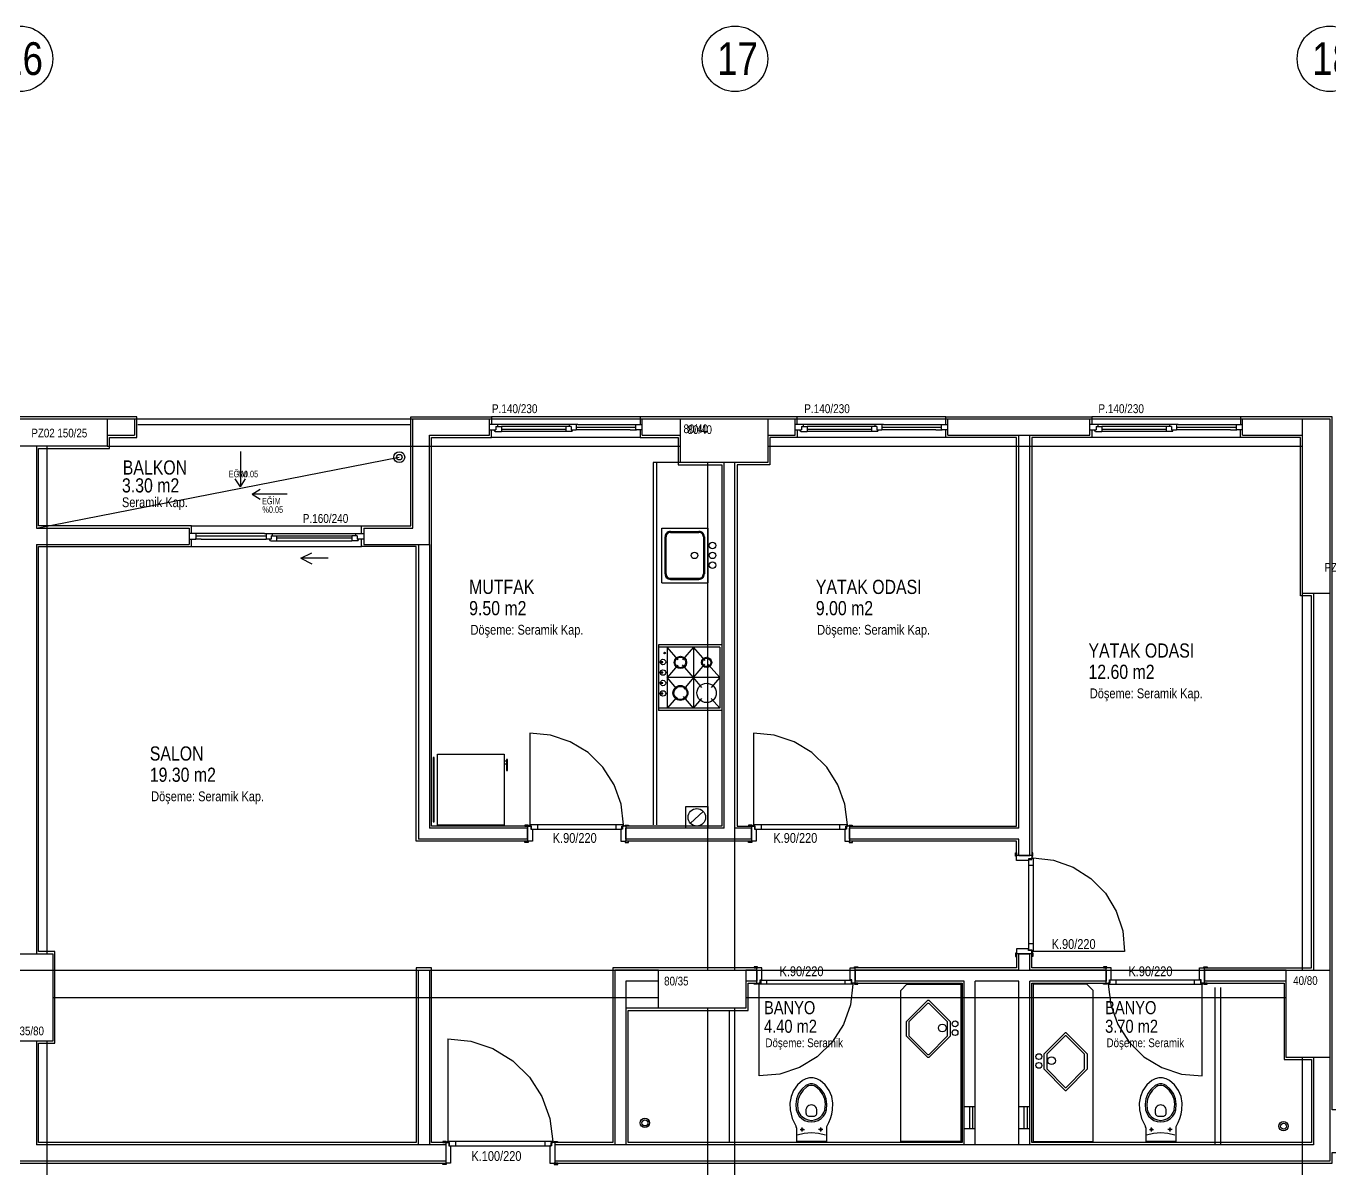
# Model space of a CAD drawing. Header units: centimetres. Extents: x 0 to 12847, y -30 to 2970.
# Drawn here: x 2430.4 to 2729, y 1356.9 to 1618.7 of the extents above; entities that cross this region are included whole.
import ezdxf

# ---------------------------------------------------------------- set-up
doc = ezdxf.new("R2010")
doc.units = ezdxf.units.CM
doc.layers.add('SCOTT-MIMARI', color=8, linetype='CONTINUOUS')
doc.styles.get("Standard").update_dxf_attribs({"font": 'arial.ttf', "width": 0.8})

msp = doc.modelspace()

# ---------------------------------------------------------------- linework, layer by layer
at = {"layer": 'SCOTT-MIMARI'}
for p, q in [((2538.42, 1527.47), (2536.55, 1527.47)), ((2536.55, 1526.22), (2538.05, 1526.22)), ((2538.05, 1526.97), (2539.3, 1526.97)), ((2538.05, 1526.97), (2538.05, 1526.22)), ((2538.42, 1527.47), (2538.42, 1526.97)), ((2554.05, 1526.97), (2539.3, 1526.97)), ((2539.3, 1526.97), (2539.3, 1525.84)), ((2539.3, 1526.4), (2554.05, 1526.4)), ((2555.3, 1526.97), (2554.05, 1526.97)), ((2554.05, 1526.97), (2554.05, 1525.84)), ((2556.8, 1527.47), (2554.92, 1527.47)), ((2554.92, 1526.97), (2554.92, 1527.47)), ((2555.3, 1526.97), (2555.3, 1526.22)), ((2555.3, 1526.22), (2556.42, 1526.22)), ((2556.42, 1527.47), (2556.42, 1526.22)), ((2556.42, 1526.84), (2570.05, 1526.84)), ((2568.8, 1526.22), (2556.42, 1526.22)), ((2556.8, 1527.47), (2571.55, 1527.47)), ((2568.8, 1526.22), (2570.21, 1526.22)), ((2570.05, 1527.47), (2570.05, 1526.22)), ((2571.55, 1526.22), (2570.05, 1526.22)), ((2608.42, 1527.47), (2606.55, 1527.47)), ((2606.55, 1526.22), (2608.05, 1526.22)), ((2608.05, 1526.97), (2609.3, 1526.97)), ((2608.05, 1526.97), (2608.05, 1526.22)), ((2608.42, 1527.47), (2608.42, 1526.97)), ((2624.05, 1526.97), (2609.3, 1526.97)), ((2609.3, 1526.97), (2609.3, 1525.84)), ((2609.3, 1526.4), (2624.05, 1526.4)), ((2625.3, 1526.97), (2624.05, 1526.97)), ((2624.05, 1526.97), (2624.05, 1525.84)), ((2626.8, 1527.47), (2624.92, 1527.47)), ((2624.92, 1526.97), (2624.92, 1527.47)), ((2625.3, 1526.97), (2625.3, 1526.22)), ((2625.3, 1526.22), (2626.42, 1526.22)), ((2626.42, 1527.47), (2626.42, 1526.22)), ((2626.42, 1526.84), (2640.05, 1526.84)), ((2638.8, 1526.22), (2626.42, 1526.22)), ((2626.8, 1527.47), (2641.55, 1527.47)), ((2638.8, 1526.22), (2640.21, 1526.22)), ((2640.05, 1527.47), (2640.05, 1526.22)), ((2641.55, 1526.22), (2640.05, 1526.22)), ((2675.92, 1527.47), (2674.05, 1527.47)), ((2674.05, 1526.22), (2675.55, 1526.22)), ((2675.55, 1526.97), (2676.8, 1526.97)), ((2675.55, 1526.97), (2675.55, 1526.22)), ((2675.92, 1527.47), (2675.92, 1526.97)), ((2691.55, 1526.97), (2676.8, 1526.97)), ((2676.8, 1526.97), (2676.8, 1525.84)), ((2676.8, 1526.4), (2691.55, 1526.4)), ((2692.8, 1526.97), (2691.55, 1526.97)), ((2691.55, 1526.97), (2691.55, 1525.84)), ((2694.3, 1527.47), (2692.42, 1527.47)), ((2692.42, 1526.97), (2692.42, 1527.47)), ((2692.8, 1526.97), (2692.8, 1526.22)), ((2692.8, 1526.22), (2693.92, 1526.22)), ((2693.92, 1527.47), (2693.92, 1526.22)), ((2693.92, 1526.84), (2707.55, 1526.84)), ((2706.3, 1526.22), (2693.92, 1526.22)), ((2694.3, 1527.47), (2709.05, 1527.47)), ((2706.3, 1526.22), (2707.71, 1526.22)), ((2707.55, 1527.47), (2707.55, 1526.22)), ((2709.05, 1526.22), (2707.55, 1526.22)), ((2537.89, 1525.84), (2539.3, 1525.84)), ((2554.05, 1525.84), (2539.3, 1525.84)), ((2555.46, 1525.84), (2554.05, 1525.84)), ((2607.89, 1525.84), (2609.3, 1525.84)), ((2624.05, 1525.84), (2609.3, 1525.84)), ((2625.46, 1525.84), (2624.05, 1525.84)), ((2675.39, 1525.84), (2676.8, 1525.84)), ((2691.55, 1525.84), (2676.8, 1525.84)), ((2692.96, 1525.84), (2691.55, 1525.84)), ((2574.05, 1518.72), (2574.05, 1435.72)), ((2485.05, 1502.47), (2467.8, 1502.47)), ((2469.3, 1502.47), (2469.3, 1501.22)), ((2485.05, 1502.47), (2486.92, 1502.47)), ((2485.42, 1502.47), (2485.42, 1501.22)), ((2486.55, 1501.97), (2487.8, 1501.97)), ((2486.55, 1501.97), (2486.55, 1501.22)), ((2486.92, 1501.97), (2486.92, 1502.47)), ((2487.8, 1501.97), (2505.05, 1501.97)), ((2487.8, 1501.97), (2487.8, 1500.84)), ((2506.3, 1501.97), (2505.05, 1501.97)), ((2505.05, 1501.97), (2505.05, 1500.84)), ((2505.92, 1502.47), (2505.92, 1501.97)), ((2505.92, 1502.47), (2507.8, 1502.47)), ((2506.3, 1501.97), (2506.3, 1501.22)), ((2576.05, 1503.72), (2586.55, 1503.72)), ((2576.05, 1491.22), (2576.05, 1503.72)), ((2578.05, 1502.97), (2584.55, 1502.97)), ((2578.05, 1502.72), (2584.55, 1502.72)), ((2586.55, 1503.72), (2586.55, 1491.22)), ((2467.8, 1501.22), (2469.3, 1501.22)), ((2470.55, 1501.22), (2469.14, 1501.22)), ((2485.42, 1501.84), (2469.3, 1501.84)), ((2470.55, 1501.22), (2485.42, 1501.22)), ((2486.55, 1501.22), (2485.42, 1501.22)), ((2486.39, 1500.84), (2487.8, 1500.84)), ((2505.05, 1501.4), (2487.8, 1501.4)), ((2487.8, 1500.84), (2505.05, 1500.84)), ((2506.46, 1500.84), (2505.05, 1500.84)), ((2507.8, 1501.22), (2506.3, 1501.22)), ((2576.8, 1493.22), (2576.8, 1501.72)), ((2577.05, 1493.22), (2577.05, 1501.72)), ((2585.55, 1501.72), (2585.55, 1493.22)), ((2585.8, 1501.72), (2585.8, 1493.22)), ((2576.05, 1491.22), (2586.55, 1491.22)), ((2578.05, 1492.22), (2584.55, 1492.22)), ((2578.05, 1491.97), (2584.55, 1491.97)), ((2589.8, 1476.96), (2575.3, 1476.96)), ((2575.3, 1476.96), (2575.3, 1461.96)), ((2589.3, 1476.46), (2575.3, 1476.46)), ((2579.77, 1473.58), (2577.3, 1476.46)), ((2577.3, 1476.46), (2577.3, 1462.46)), ((2583.3, 1476.46), (2580.79, 1473.54)), ((2585.96, 1473.36), (2583.3, 1476.46)), ((2583.3, 1476.46), (2583.3, 1462.46)), ((2589.3, 1476.46), (2589.3, 1462.46)), ((2589.8, 1476.96), (2589.8, 1461.96)), ((2576.29, 1473.1), (2575.68, 1473.1)), ((2575.68, 1472.97), (2576.29, 1472.97)), ((2576.29, 1472.97), (2576.29, 1473.1)), ((2579.73, 1472.3), (2577.3, 1469.46)), ((2583.3, 1469.46), (2580.79, 1472.39)), ((2583.3, 1469.46), (2585.92, 1472.52)), ((2586.68, 1472.51), (2589.3, 1469.46)), ((2576.29, 1470.71), (2575.68, 1470.71)), ((2575.68, 1470.57), (2576.29, 1470.57)), ((2576.29, 1470.57), (2576.29, 1470.71)), ((2579.5, 1466.89), (2577.3, 1469.46)), ((2589.3, 1469.46), (2577.3, 1469.46)), ((2583.3, 1469.46), (2581.06, 1466.85)), ((2585.22, 1467.22), (2583.3, 1469.46)), ((2589.3, 1469.46), (2587.38, 1467.22)), ((2576.29, 1468.31), (2575.68, 1468.31)), ((2575.68, 1468.18), (2576.29, 1468.18)), ((2576.29, 1468.18), (2576.29, 1468.31)), ((2576.29, 1465.92), (2575.68, 1465.92)), ((2575.68, 1465.78), (2576.29, 1465.78)), ((2576.29, 1465.78), (2576.29, 1465.92)), ((2579.49, 1465.02), (2577.3, 1462.46)), ((2583.3, 1462.46), (2581.02, 1465.12)), ((2583.3, 1462.46), (2585.22, 1464.7)), ((2587.38, 1464.7), (2589.3, 1462.46)), ((2577.3, 1462.46), (2575.3, 1462.46)), ((2589.3, 1462.46), (2577.3, 1462.46)), ((2545.8, 1456.71), (2545.8, 1435.72)), ((2597.05, 1456.71), (2597.05, 1435.72)), ((2524.69, 1451.94), (2539.94, 1451.94)), ((2524.69, 1435.69), (2524.69, 1451.94)), ((2523.69, 1451.19), (2523.69, 1436.44)), ((2523.94, 1451.19), (2523.69, 1451.19)), ((2523.94, 1436.44), (2523.94, 1451.19)), ((2539.94, 1450.44), (2540.44, 1450.44)), ((2539.94, 1449.69), (2540.44, 1449.69)), ((2540.69, 1450.69), (2540.44, 1450.69)), ((2540.44, 1450.69), (2540.44, 1448.19)), ((2540.69, 1448.19), (2540.69, 1450.69)), ((2540.44, 1448.19), (2540.69, 1448.19)), ((2523.69, 1436.44), (2523.94, 1436.44)), ((2539.94, 1435.69), (2524.69, 1435.69)), ((2545.44, 1435.71), (2544.67, 1435.71)), ((2544.67, 1435.71), (2544.67, 1435.47)), ((2544.67, 1435.47), (2545.44, 1435.47)), ((2545.3, 1435.47), (2545.3, 1431.97)), ((2545.3, 1435.47), (2546.05, 1435.47)), ((2545.44, 1435.47), (2545.44, 1435.71)), ((2567.3, 1435.72), (2545.8, 1435.72)), ((2545.8, 1435.47), (2545.8, 1435.72)), ((2546.18, 1435.48), (2545.8, 1435.48)), ((2546.05, 1435.47), (2546.05, 1434.72)), ((2546.05, 1434.72), (2546.42, 1434.72)), ((2546.18, 1434.75), (2546.18, 1435.48)), ((2546.18, 1434.75), (2566.92, 1434.75)), ((2546.42, 1434.72), (2546.42, 1431.97)), ((2547.58, 1435.72), (2547.58, 1434.75)), ((2565.51, 1435.72), (2565.51, 1434.75)), ((2566.67, 1434.72), (2566.67, 1431.97)), ((2567.05, 1434.72), (2566.67, 1434.72)), ((2566.92, 1434.75), (2566.92, 1435.48)), ((2566.92, 1435.48), (2567.3, 1435.48)), ((2567.8, 1435.47), (2567.05, 1435.47)), ((2567.05, 1435.47), (2567.05, 1434.72)), ((2567.3, 1435.47), (2567.3, 1435.72)), ((2567.66, 1435.71), (2568.42, 1435.71)), ((2567.66, 1435.47), (2567.66, 1435.71)), ((2568.42, 1435.47), (2567.66, 1435.47)), ((2567.8, 1435.47), (2567.8, 1431.97)), ((2568.42, 1435.71), (2568.42, 1435.47)), ((2596.69, 1435.71), (2595.92, 1435.71)), ((2595.92, 1435.71), (2595.92, 1435.47)), ((2595.92, 1435.47), (2596.69, 1435.47)), ((2596.55, 1435.47), (2596.55, 1431.97)), ((2596.55, 1435.47), (2597.3, 1435.47)), ((2596.69, 1435.47), (2596.69, 1435.71)), ((2618.55, 1435.72), (2597.05, 1435.72)), ((2597.05, 1435.47), (2597.05, 1435.72)), ((2597.43, 1435.48), (2597.05, 1435.48)), ((2597.3, 1435.47), (2597.3, 1434.72)), ((2597.3, 1434.72), (2597.67, 1434.72)), ((2597.43, 1434.75), (2597.43, 1435.48)), ((2597.43, 1434.75), (2618.17, 1434.75)), ((2597.67, 1434.72), (2597.67, 1431.97)), ((2598.83, 1435.72), (2598.83, 1434.75)), ((2616.76, 1435.72), (2616.76, 1434.75)), ((2617.92, 1434.72), (2617.92, 1431.97)), ((2618.3, 1434.72), (2617.92, 1434.72)), ((2618.17, 1434.75), (2618.17, 1435.48)), ((2618.17, 1435.48), (2618.55, 1435.48)), ((2619.05, 1435.47), (2618.3, 1435.47)), ((2618.3, 1435.47), (2618.3, 1434.72)), ((2618.55, 1435.47), (2618.55, 1435.72)), ((2618.91, 1435.71), (2619.67, 1435.71)), ((2618.91, 1435.47), (2618.91, 1435.71)), ((2619.67, 1435.47), (2618.91, 1435.47)), ((2619.05, 1435.47), (2619.05, 1431.97)), ((2619.67, 1435.71), (2619.67, 1435.47)), ((2544.66, 1431.68), (2544.66, 1431.97)), ((2544.66, 1431.97), (2545.44, 1431.97)), ((2545.44, 1431.68), (2544.66, 1431.68)), ((2546.42, 1431.97), (2545.3, 1431.97)), ((2545.44, 1431.97), (2545.44, 1431.68)), ((2566.67, 1431.97), (2567.8, 1431.97)), ((2567.66, 1431.97), (2567.66, 1431.68)), ((2568.44, 1431.97), (2567.66, 1431.97)), ((2567.66, 1431.68), (2568.44, 1431.68)), ((2568.44, 1431.68), (2568.44, 1431.97)), ((2595.91, 1431.68), (2595.91, 1431.97)), ((2595.91, 1431.97), (2596.69, 1431.97)), ((2596.69, 1431.68), (2595.91, 1431.68)), ((2597.67, 1431.97), (2596.55, 1431.97)), ((2596.69, 1431.97), (2596.69, 1431.68)), ((2617.92, 1431.97), (2619.05, 1431.97)), ((2618.91, 1431.97), (2618.91, 1431.68)), ((2619.69, 1431.97), (2618.91, 1431.97)), ((2618.91, 1431.68), (2619.69, 1431.68)), ((2619.69, 1431.68), (2619.69, 1431.97)), ((2657.01, 1429.36), (2657.3, 1429.36)), ((2657.01, 1428.58), (2657.01, 1429.36)), ((2657.3, 1428.58), (2657.01, 1428.58)), ((2657.3, 1429.36), (2657.3, 1428.58)), ((2657.3, 1427.59), (2657.3, 1428.72)), ((2660.8, 1428.72), (2657.3, 1428.72)), ((2660.05, 1427.59), (2657.3, 1427.59)), ((2660.8, 1427.97), (2660.05, 1427.97)), ((2660.05, 1427.97), (2660.05, 1427.59)), ((2660.08, 1407.1), (2660.08, 1427.84)), ((2660.08, 1427.84), (2660.81, 1427.84)), ((2660.8, 1429.34), (2660.8, 1428.58)), ((2661.04, 1429.34), (2660.8, 1429.34)), ((2660.8, 1428.72), (2660.8, 1427.97)), ((2660.8, 1428.58), (2661.04, 1428.58)), ((2660.8, 1428.22), (2661.05, 1428.22)), ((2660.81, 1427.84), (2660.81, 1428.22)), ((2661.04, 1428.58), (2661.04, 1429.34)), ((2661.05, 1428.22), (2661.05, 1406.72)), ((2661.05, 1426.43), (2660.08, 1426.43)), ((2657.3, 1407.34), (2657.3, 1406.22)), ((2660.05, 1407.34), (2657.3, 1407.34)), ((2660.05, 1406.97), (2660.05, 1407.34)), ((2660.8, 1406.97), (2660.05, 1406.97)), ((2661.05, 1408.5), (2660.08, 1408.5)), ((2660.08, 1407.1), (2660.81, 1407.1)), ((2660.8, 1406.22), (2660.8, 1406.97)), ((2660.8, 1406.72), (2661.05, 1406.72)), ((2660.81, 1407.1), (2660.81, 1406.72)), ((2682.04, 1406.72), (2661.05, 1406.72)), ((2657.3, 1406.36), (2657.01, 1406.36)), ((2657.01, 1406.36), (2657.01, 1405.58)), ((2657.01, 1405.58), (2657.3, 1405.58)), ((2657.3, 1405.58), (2657.3, 1406.36)), ((2660.8, 1406.22), (2657.3, 1406.22)), ((2660.8, 1405.59), (2660.8, 1406.36)), ((2660.8, 1406.36), (2661.04, 1406.36)), ((2661.04, 1405.59), (2660.8, 1405.59)), ((2661.04, 1406.36), (2661.04, 1405.59)), ((1675.3, 1402.47), (2729.05, 1402.47)), ((2597.16, 1403.25), (2597.16, 1402.97)), ((2597.94, 1403.25), (2597.16, 1403.25)), ((2597.16, 1402.97), (2597.94, 1402.97)), ((2598.92, 1402.97), (2597.8, 1402.97)), ((2597.8, 1399.47), (2597.8, 1402.97)), ((2597.94, 1402.97), (2597.94, 1403.25)), ((2598.92, 1400.22), (2598.92, 1402.97)), ((2619.17, 1402.97), (2620.3, 1402.97)), ((2619.17, 1400.22), (2619.17, 1402.97)), ((2620.16, 1402.97), (2620.16, 1403.25)), ((2620.16, 1403.25), (2620.94, 1403.25)), ((2620.94, 1402.97), (2620.16, 1402.97)), ((2620.3, 1399.47), (2620.3, 1402.97)), ((2620.94, 1403.25), (2620.94, 1402.97)), ((2677.16, 1403.25), (2677.16, 1402.97)), ((2677.94, 1403.25), (2677.16, 1403.25)), ((2677.16, 1402.97), (2677.94, 1402.97)), ((2678.92, 1402.97), (2677.8, 1402.97)), ((2677.8, 1399.47), (2677.8, 1402.97)), ((2677.94, 1402.97), (2677.94, 1403.25)), ((2678.92, 1400.22), (2678.92, 1402.97)), ((2699.17, 1402.97), (2700.3, 1402.97)), ((2699.17, 1400.22), (2699.17, 1402.97)), ((2700.16, 1402.97), (2700.16, 1403.25)), ((2700.16, 1403.25), (2700.94, 1403.25)), ((2700.94, 1402.97), (2700.16, 1402.97)), ((2700.3, 1399.47), (2700.3, 1402.97)), ((2700.94, 1403.25), (2700.94, 1402.97)), ((2597.17, 1399.47), (2597.94, 1399.47)), ((2597.17, 1399.22), (2597.17, 1399.47)), ((2597.94, 1399.22), (2597.17, 1399.22)), ((2597.8, 1399.47), (2598.55, 1399.47)), ((2597.94, 1399.47), (2597.94, 1399.22)), ((2598.3, 1399.47), (2598.3, 1399.22)), ((2598.68, 1399.45), (2598.3, 1399.45)), ((2619.8, 1399.22), (2598.3, 1399.22)), ((2598.3, 1378.22), (2598.3, 1399.22)), ((2598.55, 1400.22), (2598.92, 1400.22)), ((2598.55, 1399.47), (2598.55, 1400.22)), ((2598.68, 1400.18), (2619.42, 1400.18)), ((2598.68, 1400.18), (2598.68, 1399.45)), ((2600.08, 1399.22), (2600.08, 1400.18)), ((2618.01, 1399.22), (2618.01, 1400.18)), ((2619.55, 1400.22), (2619.17, 1400.22)), ((2619.42, 1400.18), (2619.42, 1399.45)), ((2619.42, 1399.45), (2619.8, 1399.45)), ((2619.55, 1399.47), (2619.55, 1400.22)), ((2620.3, 1399.47), (2619.55, 1399.47)), ((2619.8, 1399.47), (2619.8, 1399.22)), ((2620.92, 1399.47), (2620.16, 1399.47)), ((2620.16, 1399.47), (2620.16, 1399.22)), ((2620.16, 1399.22), (2620.92, 1399.22)), ((2620.92, 1399.22), (2620.92, 1399.47)), ((2677.17, 1399.47), (2677.94, 1399.47)), ((2677.17, 1399.22), (2677.17, 1399.47)), ((2677.94, 1399.22), (2677.17, 1399.22)), ((2677.8, 1399.47), (2678.55, 1399.47)), ((2677.94, 1399.47), (2677.94, 1399.22)), ((2678.3, 1399.47), (2678.3, 1399.22)), ((2678.68, 1399.45), (2678.3, 1399.45)), ((2678.3, 1399.22), (2699.8, 1399.22)), ((2678.55, 1399.47), (2678.55, 1400.22)), ((2678.55, 1400.22), (2678.92, 1400.22)), ((2699.42, 1400.18), (2678.68, 1400.18)), ((2678.68, 1400.18), (2678.68, 1399.45)), ((2680.08, 1399.22), (2680.08, 1400.18)), ((2698.01, 1399.22), (2698.01, 1400.18)), ((2699.55, 1400.22), (2699.17, 1400.22)), ((2699.42, 1400.18), (2699.42, 1399.45)), ((2699.42, 1399.45), (2699.8, 1399.45)), ((2699.55, 1399.47), (2699.55, 1400.22)), ((2700.3, 1399.47), (2699.55, 1399.47)), ((2699.8, 1399.47), (2699.8, 1399.22)), ((2699.8, 1378.22), (2699.8, 1399.22)), ((2700.92, 1399.47), (2700.16, 1399.47)), ((2700.16, 1399.47), (2700.16, 1399.22)), ((2700.16, 1399.22), (2700.92, 1399.22)), ((2700.92, 1399.22), (2700.92, 1399.47)), ((2527.05, 1386.71), (2527.05, 1363.22)), ((2609.76, 1368.99), (2610.84, 1368.99)), ((2689.76, 1368.99), (2690.84, 1368.99)), ((2606.86, 1366.36), (2606.86, 1363.22)), ((2607.71, 1365.97), (2608.68, 1365.97)), ((2608.17, 1365.5), (2608.17, 1366.43)), ((2612.89, 1365.97), (2611.91, 1365.97)), ((2612.43, 1365.5), (2612.43, 1366.43)), ((2613.73, 1366.36), (2613.73, 1363.22)), ((2686.86, 1366.36), (2686.86, 1363.22)), ((2687.71, 1365.97), (2688.68, 1365.97)), ((2688.17, 1365.5), (2688.17, 1366.43)), ((2692.89, 1365.97), (2691.91, 1365.97)), ((2692.43, 1365.5), (2692.43, 1366.43)), ((2693.73, 1366.36), (2693.73, 1363.22)), ((2526.69, 1363.21), (2525.92, 1363.21)), ((2525.92, 1363.21), (2525.92, 1362.97)), ((2525.92, 1362.97), (2526.69, 1362.97)), ((2526.55, 1362.97), (2526.55, 1358.22)), ((2526.55, 1362.97), (2527.3, 1362.97)), ((2526.69, 1362.97), (2526.69, 1363.21)), ((2551.05, 1363.22), (2527.05, 1363.22)), ((2527.05, 1362.97), (2527.05, 1363.22)), ((2527.43, 1362.98), (2527.05, 1362.98)), ((2527.3, 1362.97), (2527.3, 1362.22)), ((2527.3, 1362.22), (2527.67, 1362.22)), ((2527.43, 1362.25), (2527.43, 1362.98)), ((2527.43, 1362.25), (2550.67, 1362.25)), ((2527.67, 1362.22), (2527.67, 1358.22)), ((2528.83, 1363.22), (2528.83, 1362.25)), ((2549.26, 1363.22), (2549.26, 1362.25)), ((2550.42, 1362.22), (2550.42, 1358.22)), ((2550.8, 1362.22), (2550.42, 1362.22)), ((2550.67, 1362.25), (2550.67, 1362.98)), ((2550.67, 1362.98), (2551.05, 1362.98)), ((2551.55, 1362.97), (2550.8, 1362.97)), ((2550.8, 1362.97), (2550.8, 1362.22)), ((2551.05, 1362.97), (2551.05, 1363.22)), ((2551.41, 1363.21), (2552.17, 1363.21)), ((2551.41, 1362.97), (2551.41, 1363.21)), ((2552.17, 1362.97), (2551.41, 1362.97)), ((2551.55, 1362.97), (2551.55, 1358.22)), ((2552.17, 1363.21), (2552.17, 1362.97)), ((2613.73, 1363.22), (2606.86, 1363.22)), ((2693.73, 1363.22), (2686.86, 1363.22)), ((2525.91, 1357.93), (2525.91, 1358.22)), ((2525.91, 1358.22), (2526.69, 1358.22)), ((2526.69, 1357.93), (2525.91, 1357.93)), ((2527.67, 1358.22), (2526.55, 1358.22)), ((2526.69, 1358.22), (2526.69, 1357.93)), ((2550.42, 1358.22), (2551.55, 1358.22)), ((2551.41, 1358.22), (2551.41, 1357.93)), ((2552.19, 1358.22), (2551.41, 1358.22)), ((2551.41, 1357.93), (2552.19, 1357.93)), ((2552.19, 1357.93), (2552.19, 1358.22))]:
    msp.add_line(p, q, dxfattribs=at)
for points in [[(2468.3, 1502.47), (2468.3, 1504.22), (2433.3, 1504.22), (2433.3, 1521.97), (2449.55, 1521.97), (2449.55, 1524.47), (2455.8, 1524.47), (2455.8, 1529.22), (2404.8, 1529.22), (2404.8, 1524.47), (2411.05, 1524.47), (2411.05, 1521.97), (2428.55, 1521.97), (2428.55, 1504.22), (2393.55, 1504.22), (2393.55, 1502.47)], [(2507.3, 1502.47), (2507.3, 1504.22), (2518.55, 1504.22), (2518.55, 1529.22), (2537.05, 1529.22), (2537.05, 1527.47)], [(2571.05, 1529.22), (2537.05, 1529.22)], [(2607.05, 1527.47), (2607.05, 1529.22), (2571.05, 1529.22), (2571.05, 1527.47)], [(2641.05, 1529.22), (2607.05, 1529.22)], [(2641.05, 1527.47), (2641.05, 1529.22), (2674.55, 1529.22), (2674.55, 1527.47)], [(2708.55, 1529.22), (2674.55, 1529.22)], [(2755.3, 1370.47), (2729.55, 1370.47), (2729.55, 1529.22), (2708.55, 1529.22), (2708.55, 1527.47)], [(2411.55, 1528.72), (2449.05, 1528.72), (2449.05, 1522.47), (2411.55, 1522.47), (2411.55, 1528.72)], [(2449.05, 1528.72), (2580.3, 1528.72)], [(2449.05, 1528.72), (2455.3, 1528.72)], [(2455.3, 1528.72), (2455.3, 1524.97)], [(2456.05, 1528.72), (2518.3, 1528.72)], [(2456.05, 1527.47), (2518.3, 1527.47)], [(2519.05, 1528.72), (2536.55, 1528.72)], [(2519.05, 1503.72), (2519.05, 1528.72)], [(2545.3, 1435.47), (2523.3, 1435.47), (2523.3, 1524.47), (2537.05, 1524.47), (2537.05, 1526.22)], [(2536.55, 1524.97), (2536.55, 1528.72)], [(2537.89, 1525.84), (2537.67, 1526.22)], [(2554.92, 1527.47), (2538.42, 1527.47)], [(2555.46, 1525.84), (2555.67, 1526.22)], [(2571.05, 1526.22), (2571.05, 1524.47), (2579.8, 1524.47), (2579.8, 1518.22), (2589.8, 1518.22), (2589.8, 1435.47), (2567.8, 1435.47)], [(2571.55, 1524.97), (2571.55, 1528.72)], [(2571.55, 1528.72), (2580.3, 1528.72)], [(2580.3, 1528.72), (2600.3, 1528.72), (2600.3, 1518.72), (2580.3, 1518.72), (2580.3, 1528.72)], [(2607.05, 1526.22), (2607.05, 1524.47), (2600.8, 1524.47), (2600.8, 1518.22), (2593.3, 1518.22), (2593.3, 1435.47), (2596.55, 1435.47)], [(2600.3, 1528.72), (2722.8, 1528.72)], [(2600.3, 1528.72), (2606.55, 1528.72)], [(2606.55, 1524.97), (2606.55, 1528.72)], [(2607.89, 1525.84), (2607.67, 1526.22)], [(2624.92, 1527.47), (2608.42, 1527.47)], [(2619.05, 1435.47), (2657.3, 1435.47), (2657.3, 1524.47), (2641.05, 1524.47), (2641.05, 1526.22)], [(2625.46, 1525.84), (2625.67, 1526.22)], [(2641.55, 1528.72), (2674.05, 1528.72)], [(2641.55, 1524.97), (2641.55, 1528.72)], [(2674.55, 1526.22), (2674.55, 1524.47), (2660.8, 1524.47), (2660.8, 1428.72)], [(2674.05, 1524.97), (2674.05, 1528.72)], [(2675.39, 1525.84), (2675.17, 1526.22)], [(2692.42, 1527.47), (2675.92, 1527.47)], [(2692.96, 1525.84), (2693.17, 1526.22)], [(2700.3, 1402.97), (2724.8, 1402.97), (2724.8, 1488.22), (2722.3, 1488.22), (2722.3, 1524.47), (2708.55, 1524.47), (2708.55, 1526.22)], [(2709.05, 1528.72), (2722.8, 1528.72)], [(2709.05, 1524.97), (2709.05, 1528.72)], [(2722.8, 1528.72), (2729.05, 1528.72), (2729.05, 1488.72), (2722.8, 1488.72), (2722.8, 1528.72)], [(2449.05, 1524.97), (2455.3, 1524.97)], [(2522.8, 1524.97), (2536.55, 1524.97)], [(2522.8, 1499.97), (2522.8, 1524.97)], [(2571.05, 1524.47), (2537.05, 1524.47)], [(2571.55, 1524.97), (2580.3, 1524.97)], [(2600.3, 1524.97), (2606.55, 1524.97)], [(2641.05, 1524.47), (2607.05, 1524.47)], [(2641.55, 1524.97), (2674.05, 1524.97)], [(2657.8, 1434.97), (2657.8, 1524.97)], [(2660.3, 1428.72), (2660.3, 1524.97)], [(2708.55, 1524.47), (2674.55, 1524.47)], [(2709.05, 1524.97), (2722.8, 1524.97)], [(2432.8, 1522.47), (2432.8, 1503.72)], [(2432.8, 1503.72), (2515.92, 1519.97)], [(2435.3, 1406.22), (2435.3, 1522.47)], [(2449.05, 1522.47), (2580.3, 1522.47)], [(2479.52, 1521.25), (2479.52, 1513.17)], [(2600.3, 1522.47), (2722.8, 1522.47)], [(2580.3, 1518.72), (2574.05, 1518.72)], [(2574.8, 1518.72), (2574.8, 1435.72)], [(2586.55, 1402.47), (2586.55, 1518.72)], [(2590.3, 1434.97), (2590.3, 1518.72)], [(2592.8, 1402.47), (2592.8, 1518.72)], [(2592.8, 1434.97), (2592.8, 1518.72)], [(2479.52, 1513.17), (2478.35, 1515.02)], [(2479.52, 1513.17), (2480.68, 1515.02)], [(2482.19, 1511.47), (2484.04, 1512.64)], [(2490.27, 1511.47), (2482.19, 1511.47)], [(2482.19, 1511.47), (2484.04, 1510.31)], [(2432.8, 1503.72), (2467.8, 1503.72)], [(2467.8, 1503.72), (2467.8, 1499.97)], [(2468.3, 1504.22), (2507.3, 1504.22)], [(2486.92, 1502.47), (2505.92, 1502.47)], [(2507.8, 1503.72), (2519.05, 1503.72)], [(2507.8, 1503.72), (2507.8, 1499.97)], [(2578.05, 1502.97), (2577.77, 1502.94), (2577.51, 1502.84), (2577.27, 1502.69), (2577.07, 1502.5), (2576.92, 1502.26), (2576.83, 1501.99), (2576.8, 1501.72)], [(2578.05, 1502.72), (2577.83, 1502.69), (2577.61, 1502.62), (2577.42, 1502.5), (2577.27, 1502.34), (2577.15, 1502.15), (2577.07, 1501.94), (2577.05, 1501.72)], [(2585.8, 1501.72), (2585.77, 1501.99), (2585.67, 1502.26), (2585.53, 1502.5), (2585.33, 1502.69), (2585.09, 1502.84), (2584.83, 1502.94), (2584.55, 1502.97)], [(2585.55, 1501.72), (2585.52, 1501.94), (2585.45, 1502.15), (2585.33, 1502.34), (2585.17, 1502.5), (2584.98, 1502.62), (2584.77, 1502.69), (2584.55, 1502.72)], [(2432.8, 1499.97), (2432.8, 1406.22)], [(2432.8, 1499.97), (2467.8, 1499.97)], [(2526.55, 1362.97), (2523.3, 1362.97), (2523.3, 1402.97), (2519.8, 1402.97), (2519.8, 1362.97), (2433.3, 1362.97), (2433.3, 1385.72), (2437.05, 1385.72), (2437.05, 1406.72), (2433.3, 1406.72), (2433.3, 1499.47), (2468.3, 1499.47), (2468.3, 1501.22)], [(2468.3, 1499.47), (2507.3, 1499.47)], [(2486.39, 1500.84), (2486.17, 1501.22)], [(2506.46, 1500.84), (2506.67, 1501.22)], [(2545.3, 1431.97), (2519.8, 1431.97), (2519.8, 1499.47), (2507.3, 1499.47), (2507.3, 1501.22)], [(2507.8, 1499.97), (2522.8, 1499.97)], [(2520.3, 1499.97), (2520.3, 1432.47)], [(2522.8, 1499.97), (2522.8, 1434.97)], [(2493.36, 1496.8), (2495.86, 1498.05)], [(2499.61, 1496.8), (2493.36, 1496.8)], [(2493.36, 1496.8), (2495.86, 1495.55)], [(2576.8, 1493.22), (2576.83, 1492.94), (2576.92, 1492.67), (2577.07, 1492.44), (2577.27, 1492.24), (2577.51, 1492.09), (2577.77, 1492), (2578.05, 1491.97)], [(2577.05, 1493.22), (2577.07, 1492.99), (2577.15, 1492.78), (2577.27, 1492.59), (2577.42, 1492.43), (2577.61, 1492.32), (2577.83, 1492.24), (2578.05, 1492.22)], [(2584.55, 1492.22), (2584.77, 1492.24), (2584.98, 1492.32), (2585.17, 1492.43), (2585.33, 1492.59), (2585.45, 1492.78), (2585.52, 1492.99), (2585.55, 1493.22)], [(2584.55, 1491.97), (2584.83, 1492), (2585.09, 1492.09), (2585.33, 1492.24), (2585.53, 1492.44), (2585.67, 1492.67), (2585.77, 1492.94), (2585.8, 1493.22)], [(2722.8, 1402.47), (2722.8, 1488.72)], [(2725.3, 1488.72), (2725.3, 1402.47)], [(2729.05, 1488.72), (2729.05, 1402.47)], [(2589.8, 1461.96), (2575.3, 1461.96)], [(2567.3, 1435.72), (2566.74, 1440.45), (2565.13, 1444.94), (2562.56, 1448.96), (2559.15, 1452.29), (2555.07, 1454.77), (2550.55, 1456.27), (2545.8, 1456.71)], [(2618.55, 1435.72), (2617.99, 1440.45), (2616.38, 1444.94), (2613.81, 1448.96), (2610.4, 1452.29), (2606.32, 1454.77), (2601.8, 1456.27), (2597.05, 1456.71)], [(2539.94, 1451.94), (2539.94, 1435.69)], [(2586.55, 1434.97), (2581.55, 1434.97), (2581.55, 1439.97), (2586.55, 1439.97), (2586.55, 1434.97)], [(2582.58, 1436.11), (2585.52, 1438.82)], [(2545.3, 1434.97), (2522.8, 1434.97)], [(2545.3, 1432.47), (2545.3, 1434.97)], [(2545.57, 1435.61), (2545.72, 1435.61), (2545.57, 1435.61)], [(2590.3, 1434.97), (2567.8, 1434.97)], [(2567.8, 1432.47), (2567.8, 1434.97)], [(2596.55, 1434.97), (2592.8, 1434.97)], [(2596.55, 1432.47), (2596.55, 1434.97)], [(2596.82, 1435.61), (2596.97, 1435.61), (2596.82, 1435.61)], [(2657.8, 1434.97), (2619.05, 1434.97)], [(2619.05, 1432.47), (2619.05, 1434.97)], [(2545.3, 1432.47), (2520.3, 1432.47)], [(2596.55, 1432.47), (2567.8, 1432.47)], [(2596.55, 1431.97), (2567.8, 1431.97)], [(2657.8, 1432.47), (2619.05, 1432.47)], [(2657.3, 1428.72), (2657.3, 1431.97), (2619.05, 1431.97)], [(2657.8, 1428.72), (2657.8, 1432.47)], [(2657.8, 1428.72), (2660.3, 1428.72)], [(2661.05, 1428.22), (2665.78, 1427.66), (2670.27, 1426.05), (2674.29, 1423.48), (2677.62, 1420.07), (2680.1, 1415.99), (2681.6, 1411.47), (2682.04, 1406.72)], [(2660.94, 1406.48), (2660.94, 1406.64), (2660.94, 1406.48)], [(2427.8, 1406.22), (2436.55, 1406.22), (2436.55, 1386.22), (2427.8, 1386.22), (2427.8, 1406.22)], [(2657.3, 1406.22), (2657.3, 1402.97), (2620.3, 1402.97)], [(2657.8, 1402.47), (2657.8, 1406.22)], [(2657.8, 1406.22), (2660.3, 1406.22)], [(2660.3, 1402.47), (2660.3, 1406.22)], [(2677.8, 1402.97), (2660.8, 1402.97), (2660.8, 1406.22)], [(2436.55, 1402.47), (2575.3, 1402.47)], [(2520.3, 1362.47), (2520.3, 1402.47), (2522.8, 1402.47), (2522.8, 1362.47)], [(2597.8, 1402.97), (2564.8, 1402.97), (2564.8, 1362.97), (2551.55, 1362.97)], [(2565.3, 1402.47), (2565.3, 1362.47)], [(2575.3, 1402.47), (2565.3, 1402.47)], [(2575.3, 1402.47), (2595.3, 1402.47), (2595.3, 1393.72), (2575.3, 1393.72), (2575.3, 1402.47)], [(2595.3, 1402.47), (2719.05, 1402.47)], [(2597.8, 1402.47), (2595.3, 1402.47)], [(2597.8, 1402.47), (2597.8, 1399.97)], [(2657.8, 1402.47), (2620.3, 1402.47)], [(2620.3, 1402.47), (2620.3, 1399.97)], [(2677.8, 1402.47), (2660.3, 1402.47)], [(2677.8, 1402.47), (2677.8, 1399.97)], [(2719.05, 1402.47), (2700.3, 1402.47)], [(2700.3, 1402.47), (2700.3, 1399.97)], [(2719.05, 1402.47), (2729.05, 1402.47), (2729.05, 1382.47), (2719.05, 1382.47), (2719.05, 1402.47)], [(2567.8, 1399.97), (2567.8, 1362.47)], [(2575.3, 1399.97), (2567.8, 1399.97)], [(2620.3, 1399.47), (2644.8, 1399.47), (2644.8, 1362.97), (2568.3, 1362.97), (2568.3, 1393.22), (2595.8, 1393.22), (2595.8, 1399.47), (2597.8, 1399.47)], [(2597.8, 1399.97), (2595.3, 1399.97)], [(2598.07, 1399.32), (2598.22, 1399.32), (2598.07, 1399.32)], [(2619.8, 1399.22), (2619.24, 1394.48), (2617.63, 1389.99), (2615.06, 1385.98), (2611.65, 1382.64), (2607.57, 1380.16), (2603.05, 1378.66), (2598.3, 1378.22)], [(2645.3, 1399.97), (2620.3, 1399.97)], [(2630.8, 1363.22), (2630.8, 1397.82), (2632.19, 1399.22), (2644.55, 1399.22), (2644.55, 1363.22), (2630.8, 1363.22), (2630.8, 1363.22)], [(2645.3, 1362.47), (2645.3, 1399.97)], [(2647.8, 1362.47), (2647.8, 1399.97)], [(2657.8, 1399.97), (2647.8, 1399.97)], [(2657.8, 1362.47), (2657.8, 1399.97)], [(2660.3, 1362.47), (2660.3, 1399.97)], [(2677.8, 1399.97), (2660.3, 1399.97)], [(2700.3, 1399.47), (2718.55, 1399.47), (2718.55, 1381.97), (2724.8, 1381.97), (2724.8, 1362.97), (2660.8, 1362.97), (2660.8, 1399.47), (2677.8, 1399.47)], [(2674.8, 1363.22), (2674.8, 1397.82), (2673.4, 1399.22), (2661.05, 1399.22), (2661.05, 1363.22), (2674.8, 1363.22), (2674.8, 1363.22)], [(2678.3, 1399.22), (2678.86, 1394.48), (2680.46, 1389.99), (2683.04, 1385.98), (2686.45, 1382.64), (2690.52, 1380.16), (2695.05, 1378.66), (2699.8, 1378.22)], [(2700.03, 1399.32), (2699.88, 1399.32), (2700.03, 1399.32)], [(2719.05, 1399.97), (2700.3, 1399.97)], [(2702.8, 1362.47), (2702.8, 1398.47)], [(2704.05, 1362.47), (2704.05, 1398.47)], [(2436.55, 1396.22), (2575.3, 1396.22)], [(2595.3, 1396.22), (2719.05, 1396.22)], [(2636.96, 1395.58), (2637.18, 1395.58), (2642.08, 1390.68), (2642.08, 1387.34), (2637.18, 1382.43), (2636.96, 1382.43), (2632.06, 1387.34), (2632.06, 1390.68), (2636.96, 1395.58)], [(2636.96, 1394.92), (2637.18, 1394.92), (2641.41, 1390.68), (2641.41, 1387.34), (2637.18, 1383.1), (2636.96, 1383.1), (2632.72, 1387.34), (2632.72, 1390.68), (2636.96, 1394.92)], [(2575.3, 1393.72), (2567.8, 1393.72)], [(2586.55, 1291.22), (2586.55, 1393.72)], [(2591.55, 1363.22), (2591.55, 1392.97)], [(2592.8, 1291.22), (2592.8, 1393.72)], [(2592.8, 1363.22), (2592.8, 1392.97)], [(2432.8, 1386.22), (2432.8, 1362.47)], [(2435.3, 1298.72), (2435.3, 1386.22)], [(2527.05, 1386.71), (2532.34, 1386.18), (2537.38, 1384.48), (2541.92, 1381.7), (2545.72, 1377.98), (2548.59, 1373.5), (2550.4, 1368.5), (2551.05, 1363.22)], [(2668.64, 1388.08), (2668.42, 1388.08), (2663.52, 1383.18), (2663.52, 1379.84), (2668.42, 1374.93), (2668.64, 1374.93), (2673.54, 1379.84), (2673.54, 1383.18), (2668.64, 1388.08)], [(2668.64, 1387.42), (2668.42, 1387.42), (2664.18, 1383.18), (2664.18, 1379.84), (2668.42, 1375.6), (2668.64, 1375.6), (2672.87, 1379.84), (2672.87, 1383.18), (2668.64, 1387.42)], [(2729.05, 1382.47), (2729.05, 1358.72), (2551.55, 1358.72)], [(2725.3, 1382.47), (2725.3, 1362.47), (2551.55, 1362.47)], [(2722.8, 1302.47), (2722.8, 1382.47)], [(2608.29, 1377.2), (2607.13, 1376.18), (2606.23, 1374.92), (2605.63, 1373.5), (2605.36, 1371.97), (2605.44, 1370.43)], [(2612.31, 1377.2), (2611.55, 1377.58), (2610.72, 1377.77), (2609.87, 1377.77), (2609.05, 1377.58), (2608.29, 1377.2)], [(2615.15, 1370.43), (2615.24, 1371.97), (2614.97, 1373.5), (2614.37, 1374.92), (2613.47, 1376.18), (2612.31, 1377.2)], [(2688.29, 1377.2), (2687.13, 1376.18), (2686.23, 1374.92), (2685.63, 1373.5), (2685.36, 1371.97), (2685.44, 1370.43)], [(2692.31, 1377.2), (2691.55, 1377.58), (2690.72, 1377.77), (2689.87, 1377.77), (2689.05, 1377.58), (2688.29, 1377.2)], [(2695.15, 1370.43), (2695.24, 1371.97), (2694.97, 1373.5), (2694.37, 1374.92), (2693.47, 1376.18), (2692.31, 1377.2)], [(2609.05, 1376.06), (2608.11, 1375.21), (2607.38, 1374.17), (2606.91, 1372.99), (2606.73, 1371.74), (2606.83, 1370.47)], [(2609.26, 1375.77), (2608.38, 1374.97), (2607.7, 1374), (2607.26, 1372.9), (2607.08, 1371.73), (2607.18, 1370.54)], [(2611.54, 1376.06), (2611.07, 1376.29), (2610.56, 1376.4), (2610.04, 1376.4), (2609.53, 1376.29), (2609.05, 1376.06)], [(2611.35, 1375.76), (2610.95, 1375.95), (2610.52, 1376.05), (2610.08, 1376.05), (2609.64, 1375.95), (2609.24, 1375.76)], [(2613.41, 1370.54), (2613.51, 1371.73), (2613.34, 1372.9), (2612.9, 1374), (2612.22, 1374.97), (2611.34, 1375.77)], [(2613.76, 1370.47), (2613.87, 1371.74), (2613.68, 1372.99), (2613.21, 1374.17), (2612.49, 1375.21), (2611.54, 1376.06)], [(2689.05, 1376.06), (2688.11, 1375.21), (2687.38, 1374.17), (2686.91, 1372.99), (2686.73, 1371.74), (2686.83, 1370.47)], [(2689.26, 1375.77), (2688.38, 1374.97), (2687.7, 1374), (2687.26, 1372.9), (2687.08, 1371.73), (2687.18, 1370.54)], [(2691.54, 1376.06), (2691.07, 1376.29), (2690.56, 1376.4), (2690.04, 1376.4), (2689.53, 1376.29), (2689.05, 1376.06)], [(2691.35, 1375.76), (2690.95, 1375.95), (2690.52, 1376.05), (2690.08, 1376.05), (2689.64, 1375.95), (2689.24, 1375.76)], [(2693.41, 1370.54), (2693.51, 1371.73), (2693.34, 1372.9), (2692.9, 1374), (2692.22, 1374.97), (2691.34, 1375.77)], [(2693.76, 1370.47), (2693.87, 1371.74), (2693.68, 1372.99), (2693.21, 1374.17), (2692.49, 1375.21), (2691.54, 1376.06)], [(2610.29, 1371.58), (2610, 1371.54), (2609.73, 1371.45), (2609.49, 1371.3), (2609.29, 1371.09), (2609.14, 1370.85), (2609.04, 1370.58), (2609.01, 1370.3)], [(2611.58, 1370.3), (2611.55, 1370.58), (2611.46, 1370.85), (2611.31, 1371.09), (2611.1, 1371.3), (2610.86, 1371.45), (2610.59, 1371.54), (2610.31, 1371.58)], [(2645.3, 1371.22), (2647.8, 1371.22)], [(2646.55, 1366.22), (2646.55, 1371.22)], [(2647.3, 1366.22), (2647.3, 1371.22)], [(2657.8, 1371.22), (2660.3, 1371.22)], [(2659.05, 1366.22), (2659.05, 1371.22)], [(2659.8, 1366.22), (2659.8, 1371.22)], [(2690.29, 1371.58), (2690, 1371.54), (2689.73, 1371.45), (2689.49, 1371.3), (2689.29, 1371.09), (2689.14, 1370.85), (2689.04, 1370.58), (2689.01, 1370.3)], [(2691.58, 1370.3), (2691.55, 1370.58), (2691.46, 1370.85), (2691.31, 1371.09), (2691.1, 1371.3), (2690.86, 1371.45), (2690.59, 1371.54), (2690.31, 1371.58)], [(2605.43, 1370.48), (2605.64, 1369.48), (2605.93, 1368.5), (2606.32, 1367.55), (2606.79, 1366.64)], [(2606.83, 1370.48), (2607.09, 1369.73), (2607.52, 1369.05), (2608.08, 1368.49), (2608.75, 1368.06), (2609.51, 1367.79), (2610.3, 1367.7)], [(2607.18, 1370.56), (2607.42, 1369.88), (2607.8, 1369.27), (2608.3, 1368.76), (2608.91, 1368.38), (2609.59, 1368.14), (2610.3, 1368.06)], [(2609.02, 1370.4), (2609.01, 1370.19), (2609.02, 1369.97), (2609.05, 1369.75), (2609.08, 1369.53)], [(2609.08, 1369.53), (2609.13, 1369.39), (2609.22, 1369.25), (2609.32, 1369.14), (2609.46, 1369.06), (2609.6, 1369.01), (2609.76, 1368.99)], [(2610.29, 1368.06), (2611.01, 1368.14), (2611.69, 1368.38), (2612.29, 1368.76), (2612.8, 1369.27), (2613.18, 1369.88), (2613.42, 1370.56)], [(2610.3, 1367.7), (2611.09, 1367.79), (2611.84, 1368.06), (2612.52, 1368.49), (2613.08, 1369.05), (2613.5, 1369.73), (2613.77, 1370.48)], [(2610.84, 1368.99), (2610.99, 1369.01), (2611.14, 1369.06), (2611.27, 1369.14), (2611.38, 1369.25), (2611.46, 1369.39), (2611.51, 1369.53)], [(2611.51, 1369.53), (2611.55, 1369.75), (2611.57, 1369.97), (2611.58, 1370.19), (2611.58, 1370.4)], [(2613.81, 1366.64), (2614.28, 1367.55), (2614.66, 1368.5), (2614.96, 1369.48), (2615.16, 1370.48)], [(2685.43, 1370.48), (2685.64, 1369.48), (2685.93, 1368.5), (2686.32, 1367.55), (2686.79, 1366.64)], [(2686.83, 1370.48), (2687.09, 1369.73), (2687.52, 1369.05), (2688.08, 1368.49), (2688.75, 1368.06), (2689.51, 1367.79), (2690.3, 1367.7)], [(2687.18, 1370.56), (2687.42, 1369.88), (2687.8, 1369.27), (2688.3, 1368.76), (2688.91, 1368.38), (2689.59, 1368.14), (2690.3, 1368.06)], [(2689.02, 1370.4), (2689.01, 1370.19), (2689.02, 1369.97), (2689.05, 1369.75), (2689.08, 1369.53)], [(2689.08, 1369.53), (2689.13, 1369.39), (2689.22, 1369.25), (2689.32, 1369.14), (2689.46, 1369.06), (2689.6, 1369.01), (2689.76, 1368.99)], [(2690.29, 1368.06), (2691.01, 1368.14), (2691.69, 1368.38), (2692.29, 1368.76), (2692.8, 1369.27), (2693.18, 1369.88), (2693.42, 1370.56)], [(2690.3, 1367.7), (2691.09, 1367.79), (2691.84, 1368.06), (2692.52, 1368.49), (2693.08, 1369.05), (2693.5, 1369.73), (2693.77, 1370.48)], [(2690.84, 1368.99), (2690.99, 1369.01), (2691.14, 1369.06), (2691.27, 1369.14), (2691.38, 1369.25), (2691.46, 1369.39), (2691.51, 1369.53)], [(2691.51, 1369.53), (2691.55, 1369.75), (2691.57, 1369.97), (2691.58, 1370.19), (2691.58, 1370.4)], [(2693.81, 1366.64), (2694.28, 1367.55), (2694.66, 1368.5), (2694.96, 1369.48), (2695.16, 1370.48)], [(2551.55, 1358.22), (2729.55, 1358.22), (2729.55, 1360.72), (2749.55, 1360.72), (2749.55, 1365.72), (2755.3, 1365.72)], [(2606.86, 1366.36), (2606.86, 1366.44), (2606.84, 1366.51), (2606.82, 1366.57), (2606.79, 1366.64)], [(2613.54, 1364.68), (2611.94, 1365.05), (2610.3, 1365.17), (2608.66, 1365.05), (2607.05, 1364.68)], [(2613.81, 1366.64), (2613.78, 1366.57), (2613.75, 1366.51), (2613.74, 1366.44), (2613.73, 1366.36)], [(2645.3, 1366.22), (2647.8, 1366.22)], [(2657.8, 1366.22), (2660.3, 1366.22)], [(2686.86, 1366.36), (2686.86, 1366.44), (2686.84, 1366.51), (2686.82, 1366.57), (2686.79, 1366.64)], [(2693.54, 1364.68), (2691.94, 1365.05), (2690.3, 1365.17), (2688.66, 1365.05), (2687.05, 1364.68)], [(2693.81, 1366.64), (2693.78, 1366.57), (2693.75, 1366.51), (2693.74, 1366.44), (2693.73, 1366.36)], [(2526.55, 1362.47), (2432.8, 1362.47)], [(2526.55, 1362.47), (2526.55, 1358.72)], [(2526.82, 1363.11), (2526.97, 1363.11), (2526.82, 1363.11)], [(2551.55, 1362.47), (2551.55, 1358.72)], [(2526.55, 1358.72), (2335.3, 1358.72)], [(2335.3, 1358.22), (2526.55, 1358.22)]]:
    msp.add_lwpolyline(points, dxfattribs=at)
for centre, radius in [((2429.05, 1611.22), 7.5), ((2592.8, 1611.22), 7.5), ((2729.05, 1611.22), 7.5), ((2515.92, 1519.97), 1.25), ((2515.92, 1519.97), 0.625), ((2587.67, 1499.72), 0.75), ((2583.55, 1497.47), 0.75), ((2587.67, 1497.47), 0.75), ((2587.67, 1495.22), 0.75), ((2576.69, 1475.11), 0.188), ((2576.3, 1473.04), 0.625), ((2580.3, 1472.96), 1.41), ((2580.3, 1472.96), 1.21), ((2586.3, 1472.96), 1.16), ((2586.3, 1472.96), 0.96), ((2576.3, 1470.64), 0.625), ((2576.3, 1468.24), 0.625), ((2576.3, 1465.85), 0.625), ((2580.3, 1465.96), 1.71), ((2580.3, 1465.96), 1.51), ((2586.3, 1465.96), 2.21), ((2584.05, 1437.47), 2), ((2640.3, 1389.22), 0.891), ((2643.19, 1390.15), 0.668), ((2643.19, 1388.15), 0.668), ((2662.4, 1382.65), 0.668), ((2665.3, 1381.72), 0.891), ((2662.4, 1380.65), 0.668), ((2572.17, 1367.47), 1.06), ((2572.17, 1367.47), 0.688), ((2718.42, 1366.72), 1.06), ((2608.17, 1365.97), 0.206), ((2612.43, 1365.97), 0.206), ((2688.17, 1365.97), 0.206), ((2692.43, 1365.97), 0.206), ((2718.42, 1366.72), 0.688)]:
    msp.add_circle(centre, radius, dxfattribs=at)

# ---------------------------------------------------------------- texts
at = {"layer": 'SCOTT-MIMARI', "width": 0.8}
for s, height, p in [('16', 7.5, (2424.99, 1607.52)), ('17', 7.5, (2588.74, 1607.52)), ('18', 7.5, (2724.99, 1607.52)), ('P.140/230', 2.048, (2537.13, 1530.05)), ('P.140/230', 2.048, (2608.66, 1530.05)), ('P.140/230', 2.048, (2676.02, 1530.05)), ('PZ02 150/25', 2, (2431.66, 1524.49)), ('80/40', 2, (2581.01, 1525.47)), ('80/40', 2, (2581.93, 1525.28)), ('BALKON', 3.25, (2452.59, 1515.98)), ('EĞİM', 1.5, (2476.84, 1515.36)), ('3.30 m2', 3.25, (2452.41, 1511.88)), ('%%%0.05', 1.5, (2478.84, 1515.36)), ('EĞİM', 1.5, (2484.48, 1509.15)), ('Seramik Kap.', 2.25, (2452.41, 1508.52)), ('%%%0.05', 1.5, (2484.56, 1507.21)), ('P.160/240', 2.048, (2493.81, 1504.9)), ('PZ08 25/160', 2, (2727.8, 1493.72)), ('MUTFAK', 3.25, (2531.92, 1488.63)), ('YATAK ODASI', 3.25, (2611.31, 1488.63)), ('9.50 m2', 3.25, (2531.92, 1483.76)), ('9.00 m2', 3.25, (2611.31, 1483.76)), ('Döşeme: Seramik Kap.', 2.25, (2532.24, 1479.31)), ('Döşeme: Seramik Kap.', 2.25, (2611.63, 1479.31)), ('YATAK ODASI', 3.25, (2673.75, 1474.05)), ('12.60 m2', 3.25, (2673.75, 1469.18)), ('Döşeme: Seramik Kap.', 2.25, (2674.07, 1464.74)), ('SALON', 3.25, (2458.78, 1450.47)), ('19.30 m2', 3.25, (2458.78, 1445.6)), ('Döşeme: Seramik Kap.', 2.25, (2459.1, 1441.16)), ('K.90/220', 2.25, (2551.06, 1431.62)), ('K.90/220', 2.25, (2601.58, 1431.62)), ('K.90/220', 2.25, (2665.32, 1407.32)), ('K.90/220', 2.25, (2603, 1401.08)), ('K.90/220', 2.25, (2682.91, 1401.08)), ('80/35', 2, (2576.57, 1398.96)), ('40/80', 2, (2720.64, 1399.08)), ('BANYO', 3, (2599.45, 1392.37)), ('BANYO', 3, (2677.57, 1392.37)), ('35/80', 2, (2428.95, 1387.54)), ('4.40 m2', 3, (2599.45, 1388.11)), ('3.70 m2', 3, (2677.57, 1388.11)), ('Döşeme: Seramik', 2, (2599.77, 1384.82)), ('Döşeme: Seramik', 2, (2677.89, 1384.82)), ('K.100/220', 2.25, (2532.43, 1358.76))]:
    msp.add_text(s, height=height, dxfattribs=at).set_placement(p)

doc.saveas('drawing.dxf')
